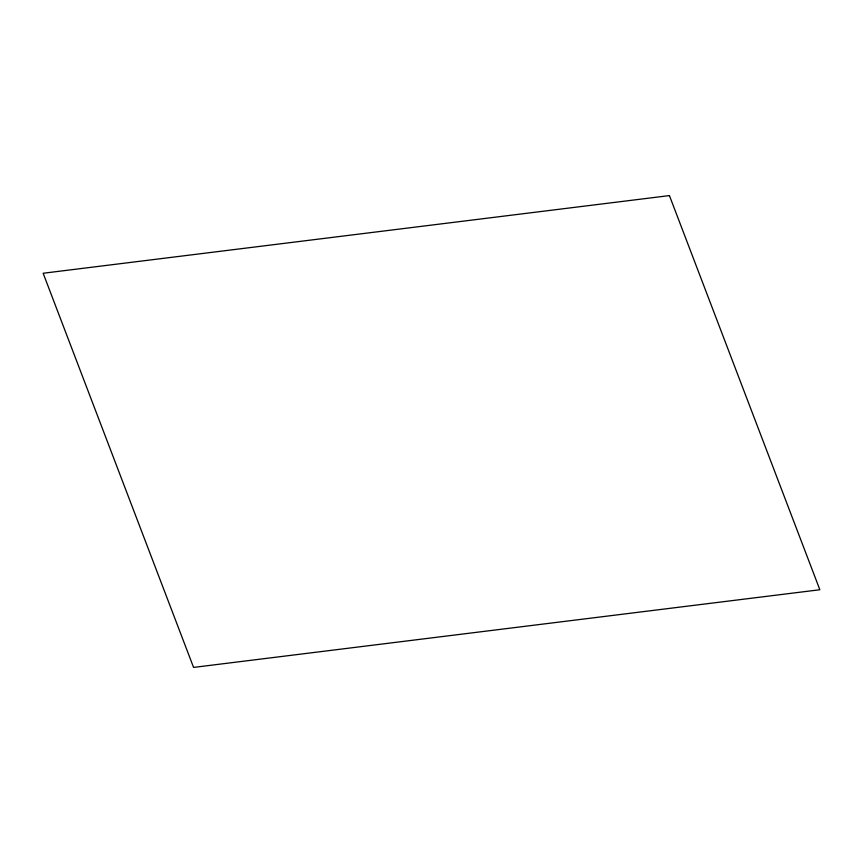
<?xml version="1.0" encoding="UTF-8"?>
<svg xmlns="http://www.w3.org/2000/svg" width="863" height="863" viewBox="0 0 863 863"><rect width="100%" height="100%" fill="white"/><g stroke="black" fill="none" stroke-linecap="round" stroke-linejoin="round"><path stroke-width="1.29" d="M669.429 195.588L43.15 273.258L193.571 667.412L819.85 589.742L669.429 195.588"/></g></svg>
